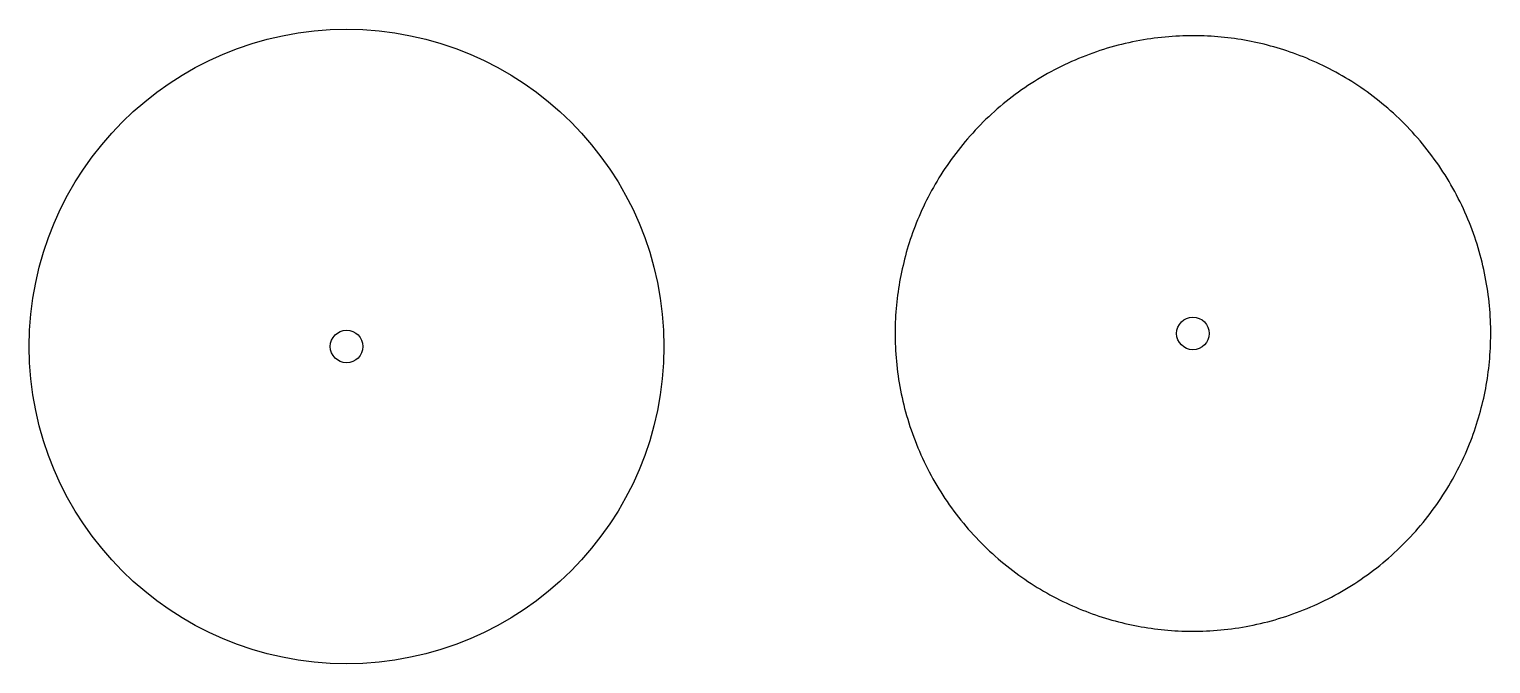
# Model space of a CAD drawing. Header units: millimetres. Extents: x -118 to 107, y 112 to 210.
import ezdxf

# ---------------------------------------------------------------- set-up
doc = ezdxf.new("R2010")
doc.units = ezdxf.units.MM
doc.layers.add('Default', color=18, linetype='Continuous', true_color=0x000000)

msp = doc.modelspace()

# ---------------------------------------------------------------- linework, layer by layer
at = {"layer": 'Default'}
for centre, radius in [((-69, 161), 48.75), ((61, 163, -11.03), 2.5), ((-69, 161), 2.5)]:
    msp.add_circle(centre, radius, dxfattribs=at)
msp.add_rational_spline([(16.03, 171.43, -11.03), (24.46, 216.39, -11.03), (69.43, 207.97, -11.03), (114.39, 199.54, -11.03), (105.97, 154.57, -11.03), (97.54, 109.61, -11.03), (52.57, 118.03, -11.03), (7.61, 126.46, -11.03), (16.03, 171.43, -11.03)], [1, 0.707106781187, 1, 0.707106781187, 1, 0.707106781187, 1, 0.707106781187, 1], degree=2, knots=[0, 0, 0, 71.863471, 71.863471, 143.726943, 143.726943, 215.590414, 215.590414, 287.453885, 287.453885, 287.453885], dxfattribs=at)

doc.saveas('drawing.dxf')
